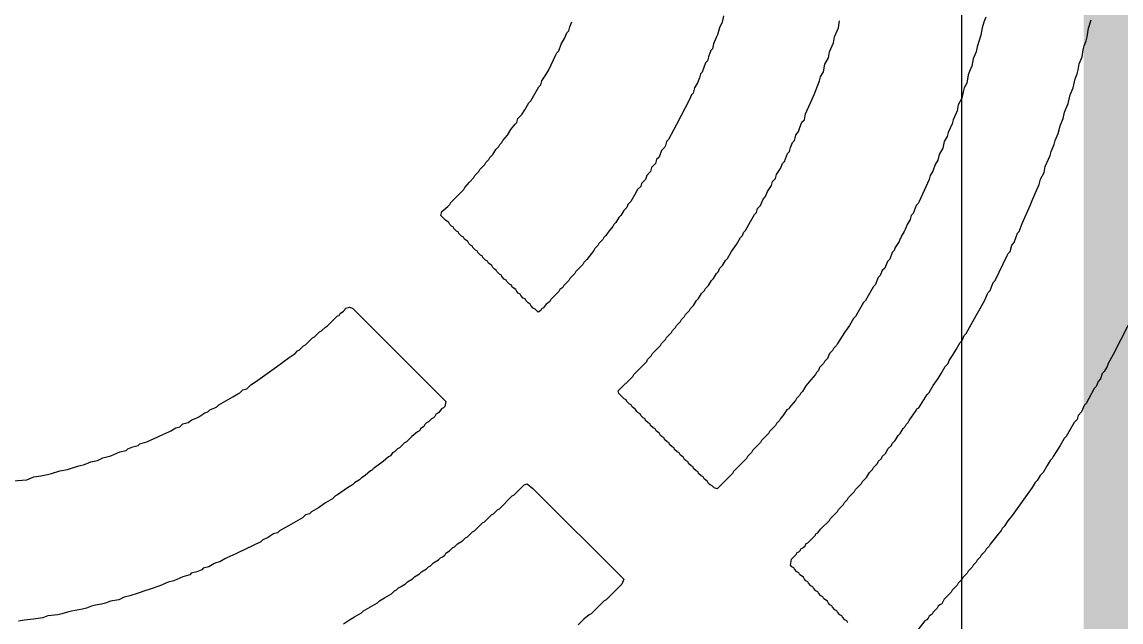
# Model space of a CAD drawing. Header units: inches. Extents: x -21 to 276, y -5 to 220.
# Drawn here: x 22.842 to 25.424, y 30.541 to 31.95 of the extents above; entities that cross this region are included whole.
import ezdxf

# ---------------------------------------------------------------- set-up
doc = ezdxf.new("R2010")
doc.units = ezdxf.units.IN
for name, color, linetype in [('Bottom Layer', 5, 'Continuous'), ('Bottom Solder', 6, 'Continuous'), ('Top Overlay', 2, 'Continuous')]:
    doc.layers.add(name, color=color, linetype=linetype)

# ---------------------------------------------------------------- blocks, each defined once
blk = doc.blocks.new('PSPMAA1040_100M_ANP_B_198')
at = {"layer": 'Bottom Solder'}
blk.add_hatch(color=6, dxfattribs=at).paths.add_polyline_path([(2.8984, 2.1016), (6.6016, 2.1016), (6.6016, -2.1016), (2.8984, -2.1016)])

msp = doc.modelspace()

# ---------------------------------------------------------------- linework, layer by layer
at = {"layer": 'Bottom Layer'}
msp.add_line((25.0499, 33.441), (25.0499, 27.163), dxfattribs=at)
at = {"layer": 'Top Overlay'}
for p, q in [((24.1289, 31.9389), (24.1336, 31.9506)), ((24.4869, 31.9494), (24.481, 31.9365)), ((24.4904, 31.9647), (24.4869, 31.9494)), ((24.7603, 31.9365), (24.7626, 31.953)), ((25.1017, 31.9494), (25.0982, 31.9365)), ((25.1064, 31.9612), (25.1017, 31.9494)), ((25.3482, 31.9354), (25.354, 31.9553)), ((24.1172, 31.9131), (24.1219, 31.9248)), ((24.1219, 31.9248), (24.1266, 31.9295)), ((24.1266, 31.9295), (24.1289, 31.9389)), ((24.481, 31.9365), (24.4763, 31.9201)), ((24.7509, 31.9154), (24.7603, 31.9365)), ((25.0982, 31.9365), (25.0947, 31.9189)), ((25.3446, 31.9154), (25.3482, 31.9354)), ((24.1031, 31.8826), (24.109, 31.8978)), ((24.109, 31.8978), (24.1172, 31.9131)), ((24.4669, 31.899), (24.4646, 31.8873)), ((24.4739, 31.9154), (24.4669, 31.899)), ((24.4763, 31.9201), (24.4739, 31.9154)), ((24.7391, 31.8802), (24.7485, 31.9013)), ((24.7485, 31.9013), (24.7509, 31.9154)), ((25.0947, 31.9189), (25.0865, 31.8919)), ((25.3376, 31.8943), (25.3423, 31.906)), ((25.3423, 31.906), (25.3446, 31.9154)), ((24.0797, 31.838), (24.0961, 31.8732)), ((24.0961, 31.8732), (24.0984, 31.8779)), ((24.0984, 31.8779), (24.1031, 31.8826)), ((24.4587, 31.879), (24.4552, 31.8685)), ((24.4599, 31.8802), (24.4587, 31.879)), ((24.4646, 31.8873), (24.4599, 31.8826)), ((24.4599, 31.8826), (24.4599, 31.8802)), ((24.7368, 31.8661), (24.7391, 31.8802)), ((25.0841, 31.8802), (25.0771, 31.8638)), ((25.0865, 31.8919), (25.0841, 31.8802)), ((25.3329, 31.8685), (25.3353, 31.8849)), ((25.3353, 31.8849), (25.3376, 31.8943)), ((24.4481, 31.8544), (24.4399, 31.8321)), ((24.4528, 31.8591), (24.4481, 31.8544)), ((24.4552, 31.8685), (24.4528, 31.8591)), ((24.7251, 31.8333), (24.7286, 31.8509)), ((24.7286, 31.8509), (24.7368, 31.8661)), ((25.0736, 31.8462), (25.0701, 31.838)), ((25.0771, 31.8638), (25.0736, 31.8462)), ((25.3235, 31.838), (25.3259, 31.852)), ((25.3259, 31.852), (25.3329, 31.8685)), ((24.0632, 31.8121), (24.0726, 31.8262)), ((24.0726, 31.8262), (24.0797, 31.838)), ((24.4364, 31.8286), (24.434, 31.8192)), ((24.4399, 31.8321), (24.4364, 31.8286)), ((24.7157, 31.8121), (24.718, 31.8215)), ((24.718, 31.8215), (24.7251, 31.8333)), ((25.0654, 31.8262), (25.0618, 31.8063)), ((25.0701, 31.838), (25.0654, 31.8262)), ((25.3165, 31.8168), (25.3212, 31.8286)), ((25.3212, 31.8286), (25.3235, 31.838)), ((24.0374, 31.7652), (24.0562, 31.7981)), ((24.0562, 31.7981), (24.0609, 31.8028)), ((24.0609, 31.8028), (24.0632, 31.8121)), ((24.4223, 31.7957), (24.4188, 31.7828)), ((24.4294, 31.8075), (24.4223, 31.7957)), ((24.434, 31.8192), (24.4294, 31.8075)), ((24.7039, 31.7816), (24.7157, 31.8121)), ((25.056, 31.7957), (25.0536, 31.7863)), ((25.0618, 31.8063), (25.056, 31.7957)), ((25.3047, 31.7793), (25.3118, 31.7957)), ((25.3118, 31.7957), (25.3165, 31.8168)), ((24.4153, 31.7793), (24.4106, 31.7676)), ((24.4188, 31.7828), (24.4153, 31.7793)), ((24.6946, 31.7605), (24.7039, 31.7816)), ((25.0501, 31.7711), (25.0419, 31.7558)), ((25.0536, 31.7863), (25.0501, 31.7711)), ((25.3001, 31.7582), (25.3047, 31.7793)), ((24.0163, 31.7324), (24.0233, 31.7441)), ((24.0233, 31.7441), (24.0327, 31.7605)), ((24.0327, 31.7605), (24.0374, 31.7652)), ((24.4106, 31.7676), (24.3801, 31.7089)), ((24.6828, 31.7347), (24.6946, 31.7605)), ((25.0419, 31.7558), (25.0395, 31.7417)), ((25.2918, 31.7382), (25.3001, 31.7582)), ((24.0046, 31.7136), (24.0069, 31.723)), ((24.0069, 31.723), (24.0163, 31.7324)), ((24.6746, 31.7148), (24.6805, 31.7206)), ((24.6805, 31.7206), (24.6828, 31.7347)), ((25.0302, 31.7206), (25.0278, 31.7112)), ((25.0395, 31.7417), (25.0302, 31.7206)), ((25.2813, 31.7065), (25.2883, 31.723)), ((25.2883, 31.723), (25.2918, 31.7382)), ((23.9823, 31.6842), (23.9905, 31.6972)), ((23.9905, 31.6972), (24.001, 31.7101)), ((24.001, 31.7101), (24.0046, 31.7136)), ((24.3801, 31.7089), (24.3613, 31.6737)), ((24.6605, 31.6842), (24.6664, 31.6925)), ((24.6664, 31.6925), (24.6687, 31.6995)), ((24.6687, 31.6995), (24.6746, 31.7148)), ((25.0278, 31.7112), (25.0184, 31.6901)), ((25.2766, 31.6878), (25.2813, 31.7065)), ((23.9647, 31.6619), (23.9694, 31.6666)), ((23.9694, 31.6666), (23.9717, 31.6713)), ((23.9717, 31.6713), (23.9823, 31.6842)), ((24.3566, 31.669), (24.3543, 31.6596)), ((24.3613, 31.6737), (24.3566, 31.669)), ((24.6476, 31.6549), (24.6523, 31.6666)), ((24.6523, 31.6666), (24.657, 31.6713)), ((24.657, 31.6713), (24.6605, 31.6842)), ((25.009, 31.669), (25.0055, 31.6537)), ((25.0161, 31.6807), (25.009, 31.669)), ((25.0184, 31.6901), (25.0161, 31.6807)), ((25.2672, 31.6619), (25.2695, 31.6713)), ((25.2695, 31.6713), (25.2766, 31.6878)), ((23.9482, 31.6385), (23.9553, 31.6502)), ((23.9553, 31.6502), (23.9623, 31.6573)), ((23.9623, 31.6573), (23.9647, 31.6619)), ((24.3449, 31.6479), (24.339, 31.6326)), ((24.3519, 31.6549), (24.3449, 31.6479)), ((24.3543, 31.6596), (24.3519, 31.6549)), ((24.6335, 31.6221), (24.6406, 31.6408)), ((24.6406, 31.6408), (24.6453, 31.6455)), ((24.6453, 31.6455), (24.6476, 31.6549)), ((25.0055, 31.6537), (24.9973, 31.6385)), ((25.2578, 31.6361), (25.2602, 31.6455)), ((25.2602, 31.6455), (25.2672, 31.6619)), ((23.9177, 31.6033), (23.9295, 31.615)), ((23.9295, 31.615), (23.9318, 31.6197)), ((23.9318, 31.6197), (23.9388, 31.6267)), ((23.9388, 31.6267), (23.9412, 31.6314)), ((23.9412, 31.6314), (23.9482, 31.6385)), ((24.3308, 31.6174), (24.3214, 31.608)), ((24.3331, 31.6267), (24.3308, 31.6174)), ((24.339, 31.6326), (24.3331, 31.6267)), ((24.6241, 31.6056), (24.6288, 31.6174)), ((24.6288, 31.6174), (24.6335, 31.6221)), ((24.9879, 31.615), (24.982, 31.5998)), ((24.9938, 31.6256), (24.9879, 31.615)), ((24.9973, 31.6385), (24.9938, 31.6256)), ((25.2461, 31.6103), (25.2578, 31.6361)), ((23.9036, 31.5845), (23.906, 31.5892)), ((23.906, 31.5892), (23.9154, 31.5986)), ((23.9154, 31.5986), (23.9177, 31.6033)), ((24.3097, 31.5892), (24.3073, 31.5798)), ((24.319, 31.5986), (24.3097, 31.5892)), ((24.3214, 31.608), (24.319, 31.5986)), ((24.6124, 31.5822), (24.6148, 31.5915)), ((24.6148, 31.5915), (24.6241, 31.6056)), ((24.9762, 31.5892), (24.9738, 31.5798)), ((24.982, 31.5998), (24.9762, 31.5892)), ((25.2355, 31.581), (25.2437, 31.5962)), ((25.2437, 31.5962), (25.2461, 31.6103)), ((23.8825, 31.561), (23.8931, 31.5739)), ((23.8931, 31.5739), (23.9036, 31.5845)), ((24.2956, 31.5634), (24.2885, 31.5563)), ((24.2979, 31.5704), (24.2956, 31.5634)), ((24.3073, 31.5798), (24.2979, 31.5704)), ((24.5936, 31.5516), (24.603, 31.5657)), ((24.603, 31.5657), (24.6054, 31.5751)), ((24.6054, 31.5751), (24.6124, 31.5822)), ((24.9738, 31.5798), (24.9504, 31.5282)), ((25.2226, 31.5469), (25.232, 31.5681)), ((25.232, 31.5681), (25.2355, 31.581)), ((23.8497, 31.5258), (23.8802, 31.5563)), ((23.8802, 31.5563), (23.8825, 31.561)), ((24.2815, 31.5446), (24.2721, 31.5282)), ((24.2885, 31.5563), (24.2815, 31.5446)), ((24.5831, 31.534), (24.5889, 31.5399)), ((24.5889, 31.5399), (24.5936, 31.5516)), ((25.2156, 31.5305), (25.2226, 31.5469)), ((23.8285, 31.5047), (23.8426, 31.5164)), ((23.8426, 31.5164), (23.8473, 31.5211)), ((23.8473, 31.5211), (23.8497, 31.5258)), ((24.2627, 31.5141), (24.2557, 31.5071)), ((24.2651, 31.5211), (24.2627, 31.5141)), ((24.2721, 31.5282), (24.2651, 31.5211)), ((24.5678, 31.5024), (24.5702, 31.5117)), ((24.5702, 31.5117), (24.5772, 31.5188)), ((24.5772, 31.5188), (24.5831, 31.534)), ((24.9433, 31.5188), (24.9363, 31.5)), ((24.948, 31.5235), (24.9433, 31.5188)), ((24.9504, 31.5282), (24.948, 31.5235)), ((25.1921, 31.4765), (25.2109, 31.5188)), ((25.2109, 31.5188), (25.2156, 31.5305)), ((23.8262, 31.4953), (23.8285, 31.5047)), ((23.8368, 31.4848), (23.8262, 31.4953)), ((23.845, 31.4789), (23.8368, 31.4848)), ((24.2439, 31.4906), (24.2369, 31.4789)), ((24.2486, 31.4953), (24.2439, 31.4906)), ((24.2557, 31.5071), (24.2486, 31.4953)), ((24.5537, 31.4812), (24.5631, 31.4977)), ((24.5631, 31.4977), (24.5678, 31.5024)), ((24.9292, 31.4859), (24.9222, 31.4742)), ((24.9316, 31.4953), (24.9292, 31.4859)), ((24.9363, 31.5), (24.9316, 31.4953)), ((23.8473, 31.4742), (23.845, 31.4789)), ((23.8508, 31.4707), (23.8473, 31.4742)), ((23.8555, 31.4683), (23.8508, 31.4707)), ((23.8567, 31.4648), (23.8555, 31.4683)), ((23.8626, 31.4589), (23.8567, 31.4648)), ((23.8673, 31.4566), (23.8626, 31.4589)), ((24.2299, 31.4695), (24.2193, 31.4566)), ((24.2322, 31.4742), (24.2299, 31.4695)), ((24.2369, 31.4789), (24.2322, 31.4742)), ((24.5373, 31.4554), (24.542, 31.4601)), ((24.542, 31.4601), (24.5537, 31.4812)), ((24.9175, 31.4625), (24.9152, 31.4578)), ((24.9222, 31.4742), (24.9175, 31.4625)), ((25.1851, 31.4578), (25.1921, 31.4765)), ((23.8684, 31.4531), (23.8673, 31.4566)), ((23.8743, 31.4472), (23.8684, 31.4531)), ((23.879, 31.4449), (23.8743, 31.4472)), ((23.8814, 31.4402), (23.879, 31.4449)), ((23.8896, 31.4343), (23.8814, 31.4402)), ((23.8919, 31.4296), (23.8896, 31.4343)), ((24.2064, 31.439), (24.197, 31.4296)), ((24.2087, 31.4437), (24.2064, 31.439)), ((24.2134, 31.4484), (24.2087, 31.4437)), ((24.2193, 31.4566), (24.2134, 31.4484)), ((24.5209, 31.4273), (24.5303, 31.4437)), ((24.5303, 31.4437), (24.535, 31.4484)), ((24.535, 31.4484), (24.5373, 31.4554)), ((24.9034, 31.4343), (24.894, 31.4202)), ((24.9058, 31.4413), (24.9034, 31.4343)), ((24.9069, 31.4425), (24.9058, 31.4413)), ((24.9081, 31.446), (24.9069, 31.4425)), ((24.9152, 31.4578), (24.9081, 31.446)), ((25.1733, 31.432), (25.1815, 31.4542)), ((25.1815, 31.4542), (25.1851, 31.4578)), ((23.8954, 31.4261), (23.8919, 31.4296)), ((23.9001, 31.4237), (23.8954, 31.4261)), ((23.9013, 31.4202), (23.9001, 31.4237)), ((23.9072, 31.4143), (23.9013, 31.4202)), ((23.9119, 31.412), (23.9072, 31.4143)), ((23.913, 31.4085), (23.9119, 31.412)), ((23.9189, 31.4026), (23.913, 31.4085)), ((24.1853, 31.4132), (24.1688, 31.3921)), ((24.1876, 31.4179), (24.1853, 31.4132)), ((24.1947, 31.4249), (24.1876, 31.4179)), ((24.197, 31.4296), (24.1947, 31.4249)), ((24.4998, 31.3944), (24.5091, 31.4108)), ((24.5091, 31.4108), (24.5209, 31.4273)), ((24.887, 31.4085), (24.8811, 31.3932)), ((24.8917, 31.4132), (24.887, 31.4085)), ((24.894, 31.4202), (24.8917, 31.4132)), ((25.1592, 31.4061), (25.1639, 31.4108)), ((25.1639, 31.4108), (25.1675, 31.4261)), ((25.1675, 31.4261), (25.1733, 31.432)), ((23.9236, 31.4003), (23.9189, 31.4026)), ((23.9248, 31.3967), (23.9236, 31.4003)), ((23.9306, 31.3909), (23.9248, 31.3967)), ((23.9353, 31.3885), (23.9306, 31.3909)), ((23.9377, 31.3838), (23.9353, 31.3885)), ((23.9459, 31.378), (23.9377, 31.3838)), ((24.1618, 31.385), (24.1595, 31.3803)), ((24.1688, 31.3921), (24.1618, 31.385)), ((24.488, 31.378), (24.4951, 31.3897)), ((24.4951, 31.3897), (24.4998, 31.3944)), ((24.8753, 31.3874), (24.8694, 31.3721)), ((24.8811, 31.3932), (24.8753, 31.3874)), ((25.1287, 31.3428), (25.1569, 31.4014)), ((25.1569, 31.4014), (25.1592, 31.4061)), ((23.9482, 31.3733), (23.9459, 31.378)), ((23.9518, 31.3698), (23.9482, 31.3733)), ((23.9564, 31.3674), (23.9518, 31.3698)), ((23.9576, 31.3639), (23.9564, 31.3674)), ((23.9635, 31.358), (23.9576, 31.3639)), ((23.9682, 31.3557), (23.9635, 31.358)), ((23.9694, 31.3522), (23.9682, 31.3557)), ((24.1407, 31.3592), (24.1289, 31.3475)), ((24.143, 31.3639), (24.1407, 31.3592)), ((24.1595, 31.3803), (24.143, 31.3639)), ((24.4669, 31.3475), (24.4739, 31.3592)), ((24.4739, 31.3592), (24.4786, 31.3639)), ((24.4786, 31.3639), (24.481, 31.3709)), ((24.481, 31.3709), (24.488, 31.378)), ((24.8635, 31.3662), (24.8588, 31.3545)), ((24.8694, 31.3721), (24.8635, 31.3662)), ((23.9752, 31.3463), (23.9694, 31.3522)), ((23.9799, 31.3439), (23.9752, 31.3463)), ((23.9811, 31.3404), (23.9799, 31.3439)), ((23.987, 31.3346), (23.9811, 31.3404)), ((23.9917, 31.3322), (23.987, 31.3346)), ((23.994, 31.3275), (23.9917, 31.3322)), ((24.1149, 31.331), (24.1125, 31.3263)), ((24.1266, 31.3428), (24.1149, 31.331)), ((24.1289, 31.3475), (24.1266, 31.3428)), ((24.4481, 31.324), (24.4552, 31.331)), ((24.4552, 31.331), (24.4622, 31.3428)), ((24.4622, 31.3428), (24.4669, 31.3475)), ((24.8471, 31.3334), (24.8424, 31.3287)), ((24.8494, 31.3381), (24.8471, 31.3334)), ((24.8541, 31.3498), (24.8494, 31.3381)), ((24.8588, 31.3545), (24.8541, 31.3498)), ((25.117, 31.3193), (25.124, 31.3381)), ((25.124, 31.3381), (25.1287, 31.3428)), ((24.0022, 31.3216), (23.994, 31.3275)), ((24.0046, 31.317), (24.0022, 31.3216)), ((24.0081, 31.3134), (24.0046, 31.317)), ((24.0128, 31.3111), (24.0081, 31.3134)), ((24.0139, 31.3076), (24.0128, 31.3111)), ((24.0198, 31.3017), (24.0139, 31.3076)), ((24.1031, 31.317), (24.0844, 31.2982)), ((24.1055, 31.3216), (24.1031, 31.317)), ((24.1125, 31.3263), (24.1055, 31.3216)), ((24.4317, 31.3005), (24.4387, 31.3123)), ((24.4387, 31.3123), (24.4458, 31.3193)), ((24.4458, 31.3193), (24.4481, 31.324)), ((24.8424, 31.3287), (24.8236, 31.2958)), ((25.1053, 31.2982), (25.11, 31.3099)), ((25.11, 31.3099), (25.1123, 31.3146)), ((25.1123, 31.3146), (25.117, 31.3193)), ((23.6009, 31.2747), (23.6021, 31.2782)), ((23.6021, 31.2782), (23.6115, 31.2806)), ((23.6115, 31.2806), (23.6185, 31.2782)), ((23.6185, 31.2782), (23.8379, 31.0588)), ((24.0245, 31.2994), (24.0198, 31.3017)), ((24.0257, 31.2958), (24.0245, 31.2994)), ((24.0316, 31.29), (24.0257, 31.2958)), ((24.0362, 31.2876), (24.0316, 31.29)), ((24.0374, 31.2841), (24.0362, 31.2876)), ((24.0433, 31.2782), (24.0374, 31.2841)), ((24.048, 31.2759), (24.0433, 31.2782)), ((24.0668, 31.2782), (24.0632, 31.2771)), ((24.0738, 31.2876), (24.0668, 31.2782)), ((24.0785, 31.29), (24.0738, 31.2876)), ((24.082, 31.2935), (24.0785, 31.29)), ((24.0844, 31.2982), (24.082, 31.2935)), ((24.4129, 31.2771), (24.42, 31.2841)), ((24.42, 31.2841), (24.427, 31.2958)), ((24.427, 31.2958), (24.4317, 31.3005)), ((24.8189, 31.2911), (24.8002, 31.2583)), ((24.8236, 31.2958), (24.8189, 31.2911)), ((25.0935, 31.2771), (25.1053, 31.2982)), ((23.5598, 31.236), (23.5833, 31.2595)), ((23.5833, 31.2595), (23.5868, 31.2606)), ((23.5868, 31.2606), (23.5892, 31.2653)), ((23.5892, 31.2653), (23.5974, 31.2712)), ((23.5974, 31.2712), (23.6009, 31.2747)), ((24.055, 31.2688), (24.048, 31.2759)), ((24.0609, 31.2724), (24.055, 31.2688)), ((24.0632, 31.2771), (24.0609, 31.2724)), ((24.3918, 31.2512), (24.3988, 31.2583)), ((24.3988, 31.2583), (24.4012, 31.263)), ((24.4012, 31.263), (24.4106, 31.2724)), ((24.4106, 31.2724), (24.4129, 31.2771)), ((24.7955, 31.2536), (24.7861, 31.2372)), ((24.8002, 31.2583), (24.7955, 31.2536)), ((25.0607, 31.2184), (25.0841, 31.2606)), ((25.0841, 31.2606), (25.0935, 31.2771)), ((25.4573, 31.27), (25.4057, 31.1691)), ((23.5457, 31.2243), (23.5551, 31.2336)), ((23.5551, 31.2336), (23.5598, 31.236)), ((24.3707, 31.2254), (24.3777, 31.2325)), ((24.3777, 31.2325), (24.3801, 31.2372)), ((24.3801, 31.2372), (24.3895, 31.2465)), ((24.3895, 31.2465), (24.3918, 31.2512)), ((24.7861, 31.2372), (24.7743, 31.2207)), ((23.5082, 31.1914), (23.5246, 31.2078)), ((23.5246, 31.2078), (23.5293, 31.2102)), ((23.5293, 31.2102), (23.541, 31.2219)), ((23.541, 31.2219), (23.5457, 31.2243)), ((24.3449, 31.1949), (24.3543, 31.2043)), ((24.3543, 31.2043), (24.3566, 31.209)), ((24.3566, 31.209), (24.3683, 31.2207)), ((24.3683, 31.2207), (24.3707, 31.2254)), ((24.7743, 31.2207), (24.7579, 31.1949)), ((25.0466, 31.1973), (25.0513, 31.202)), ((25.0513, 31.202), (25.056, 31.2137)), ((25.056, 31.2137), (25.0607, 31.2184)), ((23.4835, 31.1714), (23.4894, 31.1773)), ((23.4894, 31.1773), (23.4941, 31.1797)), ((23.4941, 31.1797), (23.5035, 31.189)), ((23.5035, 31.189), (23.5082, 31.1914)), ((24.3237, 31.1714), (24.3425, 31.1902)), ((24.3425, 31.1902), (24.3449, 31.1949)), ((24.7462, 31.1785), (24.7391, 31.1714)), ((24.7485, 31.1832), (24.7462, 31.1785)), ((24.7556, 31.1902), (24.7485, 31.1832)), ((24.7579, 31.1949), (24.7556, 31.1902)), ((25.0302, 31.1691), (25.0372, 31.1808)), ((25.0372, 31.1808), (25.0466, 31.1973)), ((23.4401, 31.1398), (23.4695, 31.1621)), ((23.4695, 31.1621), (23.4835, 31.1714)), ((24.2792, 31.1222), (24.3097, 31.1527)), ((24.3097, 31.1527), (24.312, 31.1574)), ((24.312, 31.1574), (24.3214, 31.1668)), ((24.3214, 31.1668), (24.3237, 31.1714)), ((24.7274, 31.1527), (24.7251, 31.148)), ((24.7345, 31.1597), (24.7274, 31.1527)), ((24.7391, 31.1714), (24.7345, 31.1597)), ((25.0184, 31.148), (25.0208, 31.155)), ((25.0208, 31.155), (25.0302, 31.1691)), ((25.4057, 31.1691), (25.3939, 31.148)), ((23.3908, 31.1046), (23.4401, 31.1398)), ((24.7086, 31.1269), (24.7063, 31.1222)), ((24.7133, 31.1315), (24.7086, 31.1269)), ((24.7157, 31.1386), (24.7133, 31.1315)), ((24.7251, 31.148), (24.7157, 31.1386)), ((24.995, 31.1128), (25.002, 31.1245)), ((25.002, 31.1245), (25.0114, 31.1409)), ((25.0114, 31.1409), (25.0184, 31.148)), ((25.3799, 31.1245), (25.3763, 31.1116)), ((25.3845, 31.1292), (25.3799, 31.1245)), ((25.3916, 31.1409), (25.3845, 31.1292)), ((25.3939, 31.148), (25.3916, 31.1409)), ((23.3697, 31.0881), (23.3791, 31.0975)), ((23.3791, 31.0975), (23.3908, 31.1046)), ((24.2428, 31.0834), (24.2768, 31.1175)), ((24.2768, 31.1175), (24.2792, 31.1222)), ((24.6957, 31.1093), (24.684, 31.0952)), ((24.7063, 31.1222), (24.6957, 31.1093)), ((24.9832, 31.0963), (24.995, 31.1128)), ((25.3705, 31.1057), (25.3658, 31.094)), ((25.3763, 31.1116), (25.3705, 31.1057)), ((23.3369, 31.0694), (23.3486, 31.0764)), ((23.3486, 31.0764), (23.3533, 31.0787)), ((23.3533, 31.0787), (23.3603, 31.0858)), ((23.3603, 31.0858), (23.3697, 31.0881)), ((24.2439, 31.0776), (24.2428, 31.0834)), ((24.2569, 31.0647), (24.2439, 31.0776)), ((24.6687, 31.0729), (24.6617, 31.0658)), ((24.6711, 31.0776), (24.6687, 31.0729)), ((24.6758, 31.0823), (24.6711, 31.0776)), ((24.684, 31.0952), (24.6758, 31.0823)), ((24.9609, 31.0623), (24.9691, 31.0752)), ((24.9691, 31.0752), (24.9738, 31.0799)), ((24.9738, 31.0799), (24.9832, 31.0963)), ((25.3611, 31.0893), (25.3423, 31.0541)), ((25.3658, 31.094), (25.3611, 31.0893)), ((23.2946, 31.0435), (23.2993, 31.0459)), ((23.2993, 31.0459), (23.304, 31.0506)), ((23.304, 31.0506), (23.3369, 31.0694)), ((23.8356, 31.0471), (23.8321, 31.0435)), ((23.8379, 31.0588), (23.8356, 31.0471)), ((24.2615, 31.0623), (24.2569, 31.0647)), ((24.2627, 31.0588), (24.2615, 31.0623)), ((24.2686, 31.0529), (24.2627, 31.0588)), ((24.2733, 31.0506), (24.2686, 31.0529)), ((24.2756, 31.0459), (24.2733, 31.0506)), ((24.2838, 31.04), (24.2756, 31.0459)), ((24.6488, 31.0482), (24.6453, 31.0447)), ((24.6594, 31.0611), (24.6488, 31.0482)), ((24.6617, 31.0658), (24.6594, 31.0611)), ((24.9492, 31.0435), (24.9609, 31.0623)), ((25.3376, 31.0494), (25.3317, 31.0342)), ((25.3423, 31.0541), (25.3376, 31.0494)), ((23.2406, 31.0154), (23.2524, 31.0201)), ((23.2524, 31.0201), (23.2571, 31.0224)), ((23.2571, 31.0224), (23.2712, 31.0318)), ((23.2712, 31.0318), (23.2782, 31.0342)), ((23.2782, 31.0342), (23.2829, 31.0388)), ((23.2829, 31.0388), (23.2946, 31.0435)), ((23.8086, 31.0201), (23.8039, 31.0177)), ((23.8121, 31.0236), (23.8086, 31.0201)), ((23.8145, 31.0283), (23.8121, 31.0236)), ((23.8215, 31.033), (23.8145, 31.0283)), ((23.8274, 31.0412), (23.8215, 31.033)), ((23.8321, 31.0435), (23.8274, 31.0412)), ((24.2862, 31.0353), (24.2838, 31.04)), ((24.2897, 31.0318), (24.2862, 31.0353)), ((24.2944, 31.0295), (24.2897, 31.0318)), ((24.2956, 31.0259), (24.2944, 31.0295)), ((24.3014, 31.0201), (24.2956, 31.0259)), ((24.3061, 31.0177), (24.3014, 31.0201)), ((24.63, 31.0248), (24.6241, 31.0189)), ((24.6394, 31.0388), (24.63, 31.0248)), ((24.6441, 31.0412), (24.6394, 31.0388)), ((24.6453, 31.0447), (24.6441, 31.0412)), ((24.9269, 31.0142), (24.9433, 31.0377)), ((24.9433, 31.0377), (24.9445, 31.0412)), ((24.9445, 31.0412), (24.9492, 31.0435)), ((25.3235, 31.0259), (25.3212, 31.0165)), ((25.3317, 31.0342), (25.3235, 31.0259)), ((23.1914, 30.9896), (23.2031, 30.9966)), ((23.2031, 30.9966), (23.2125, 30.9989)), ((23.2125, 30.9989), (23.2195, 31.006)), ((23.2195, 31.006), (23.2324, 31.0095)), ((23.2324, 31.0095), (23.2406, 31.0154)), ((23.7781, 30.9943), (23.7757, 30.9896)), ((23.7863, 31.0001), (23.7781, 30.9943)), ((23.7886, 31.0048), (23.7863, 31.0001)), ((23.7922, 31.0083), (23.7886, 31.0048)), ((23.7969, 31.0107), (23.7922, 31.0083)), ((23.8039, 31.0177), (23.7969, 31.0107)), ((24.3073, 31.0142), (24.3061, 31.0177)), ((24.3132, 31.0083), (24.3073, 31.0142)), ((24.3179, 31.006), (24.3132, 31.0083)), ((24.319, 31.0025), (24.3179, 31.006)), ((24.3249, 30.9966), (24.319, 31.0025)), ((24.3296, 30.9943), (24.3249, 30.9966)), ((24.332, 30.9896), (24.3296, 30.9943)), ((24.6124, 31.0025), (24.5983, 30.9884)), ((24.6148, 31.0072), (24.6124, 31.0025)), ((24.6218, 31.0142), (24.6148, 31.0072)), ((24.6241, 31.0189), (24.6218, 31.0142)), ((24.9058, 30.9837), (24.9128, 30.9954)), ((24.9128, 30.9954), (24.9175, 31.0001)), ((24.9175, 31.0001), (24.9199, 31.0048)), ((24.9199, 31.0048), (24.9246, 31.0095)), ((24.9246, 31.0095), (24.9269, 31.0142)), ((25.3141, 31.0095), (25.2954, 30.9767)), ((25.3212, 31.0165), (25.3141, 31.0095)), ((23.135, 30.9637), (23.1609, 30.9755)), ((23.1609, 30.9755), (23.1655, 30.9778)), ((23.1655, 30.9778), (23.1867, 30.9872)), ((23.1867, 30.9872), (23.1914, 30.9896)), ((23.7581, 30.9767), (23.7452, 30.9637)), ((23.771, 30.9872), (23.7581, 30.9767)), ((23.7757, 30.9896), (23.771, 30.9872)), ((24.3402, 30.9837), (24.332, 30.9896)), ((24.3425, 30.979), (24.3402, 30.9837)), ((24.346, 30.9755), (24.3425, 30.979)), ((24.3507, 30.9731), (24.346, 30.9755)), ((24.3519, 30.9696), (24.3507, 30.9731)), ((24.3578, 30.9637), (24.3519, 30.9696)), ((24.596, 30.9837), (24.5796, 30.9673)), ((24.5983, 30.9884), (24.596, 30.9837)), ((24.894, 30.9673), (24.9011, 30.979)), ((24.9011, 30.979), (24.9058, 30.9837)), ((25.2907, 30.972), (25.2813, 30.9555)), ((25.2954, 30.9767), (25.2907, 30.972)), ((23.0717, 30.9403), (23.0869, 30.9438)), ((23.0869, 30.9438), (23.0904, 30.9473)), ((23.0904, 30.9473), (23.1022, 30.952)), ((23.1022, 30.952), (23.1151, 30.9555)), ((23.1151, 30.9555), (23.1186, 30.959)), ((23.1186, 30.959), (23.135, 30.9637)), ((23.7241, 30.9473), (23.7171, 30.9403)), ((23.7288, 30.9497), (23.7241, 30.9473)), ((23.7405, 30.9614), (23.7288, 30.9497)), ((23.7452, 30.9637), (23.7405, 30.9614)), ((24.3625, 30.9614), (24.3578, 30.9637)), ((24.3636, 30.9579), (24.3625, 30.9614)), ((24.3695, 30.952), (24.3636, 30.9579)), ((24.3742, 30.9497), (24.3695, 30.952)), ((24.3754, 30.9461), (24.3742, 30.9497)), ((24.3812, 30.9403), (24.3754, 30.9461)), ((24.5584, 30.9438), (24.5561, 30.9391)), ((24.5772, 30.9626), (24.5584, 30.9438)), ((24.5796, 30.9673), (24.5772, 30.9626)), ((24.8706, 30.9368), (24.8776, 30.9485)), ((24.8776, 30.9485), (24.8847, 30.9555)), ((24.8847, 30.9555), (24.887, 30.9602)), ((24.887, 30.9602), (24.894, 30.9673)), ((25.2813, 30.9555), (25.2649, 30.9297)), ((22.9884, 30.9109), (23.0036, 30.9168)), ((23.0036, 30.9168), (23.0189, 30.9203)), ((23.0189, 30.9203), (23.0318, 30.9262)), ((23.0318, 30.9262), (23.0505, 30.9309)), ((23.0505, 30.9309), (23.0717, 30.9403)), ((23.6901, 30.918), (23.6701, 30.9027)), ((23.703, 30.9285), (23.6901, 30.918)), ((23.7077, 30.9309), (23.703, 30.9285)), ((23.7124, 30.9379), (23.7077, 30.9309)), ((23.7171, 30.9403), (23.7124, 30.9379)), ((24.3859, 30.9379), (24.3812, 30.9403)), ((24.3883, 30.9332), (24.3859, 30.9379)), ((24.3965, 30.9274), (24.3883, 30.9332)), ((24.3988, 30.9227), (24.3965, 30.9274)), ((24.4024, 30.9192), (24.3988, 30.9227)), ((24.4071, 30.9168), (24.4024, 30.9192)), ((24.4082, 30.9133), (24.4071, 30.9168)), ((24.5444, 30.925), (24.5138, 30.8945)), ((24.5467, 30.9297), (24.5444, 30.925)), ((24.5561, 30.9391), (24.5467, 30.9297)), ((24.8518, 30.9133), (24.8541, 30.918)), ((24.8541, 30.918), (24.8612, 30.925)), ((24.8612, 30.925), (24.8635, 30.9297)), ((24.8635, 30.9297), (24.8706, 30.9368)), ((25.2578, 30.9203), (25.2508, 30.9086)), ((25.2625, 30.925), (25.2578, 30.9203)), ((25.2649, 30.9297), (25.2625, 30.925)), ((22.9109, 30.8898), (22.9309, 30.8957)), ((22.9309, 30.8957), (22.9485, 30.8992)), ((22.9485, 30.8992), (22.9754, 30.9074)), ((22.9754, 30.9074), (22.9884, 30.9109)), ((23.6607, 30.8957), (23.6478, 30.8851)), ((23.6654, 30.898), (23.6607, 30.8957)), ((23.6666, 30.9016), (23.6654, 30.898)), ((23.6701, 30.9027), (23.6666, 30.9016)), ((24.4141, 30.9074), (24.4082, 30.9133)), ((24.4188, 30.9051), (24.4141, 30.9074)), ((24.42, 30.9016), (24.4188, 30.9051)), ((24.4258, 30.8957), (24.42, 30.9016)), ((24.4305, 30.8933), (24.4258, 30.8957)), ((24.4317, 30.8898), (24.4305, 30.8933)), ((24.5138, 30.8945), (24.5115, 30.8898)), ((24.826, 30.8804), (24.833, 30.8922)), ((24.833, 30.8922), (24.8401, 30.8992)), ((24.8401, 30.8992), (24.8424, 30.9039)), ((24.8424, 30.9039), (24.8518, 30.9133)), ((25.2414, 30.8922), (25.2343, 30.8851)), ((25.2508, 30.9086), (25.2414, 30.8922)), ((22.8205, 30.8722), (22.8534, 30.8746)), ((22.8534, 30.8746), (22.8698, 30.8816)), ((22.8698, 30.8816), (22.8863, 30.8839)), ((22.8863, 30.8839), (22.9015, 30.8875)), ((22.9015, 30.8875), (22.9109, 30.8898)), ((23.6232, 30.8675), (23.6185, 30.8628)), ((23.6349, 30.8746), (23.6232, 30.8675)), ((23.6396, 30.8793), (23.6349, 30.8746)), ((23.6478, 30.8851), (23.6396, 30.8793)), ((24.0222, 30.8628), (24.0292, 30.8652)), ((24.0292, 30.8652), (24.0421, 30.8546)), ((24.4376, 30.8839), (24.4317, 30.8898)), ((24.4423, 30.8816), (24.4376, 30.8839)), ((24.4446, 30.8769), (24.4423, 30.8816)), ((24.4528, 30.871), (24.4446, 30.8769)), ((24.4552, 30.8663), (24.4528, 30.871)), ((24.4587, 30.8628), (24.4552, 30.8663)), ((24.5115, 30.8898), (24.4751, 30.8534)), ((24.8002, 30.8523), (24.8142, 30.8663)), ((24.8142, 30.8663), (24.8166, 30.871)), ((24.8166, 30.871), (24.826, 30.8804)), ((25.2226, 30.8687), (25.2156, 30.857)), ((25.2273, 30.8734), (25.2226, 30.8687)), ((25.2343, 30.8851), (25.2273, 30.8734)), ((23.5833, 30.8394), (23.5786, 30.837)), ((23.6068, 30.8558), (23.5833, 30.8394)), ((23.6185, 30.8628), (23.6068, 30.8558)), ((23.994, 30.837), (23.9987, 30.8394)), ((23.9987, 30.8394), (24.0222, 30.8628)), ((24.0421, 30.8546), (24.2557, 30.641)), ((24.4634, 30.8605), (24.4587, 30.8628)), ((24.4681, 30.8558), (24.4634, 30.8605)), ((24.4751, 30.8534), (24.4681, 30.8558)), ((24.7837, 30.8335), (24.7978, 30.8476)), ((24.7978, 30.8476), (24.8002, 30.8523)), ((25.2156, 30.857), (25.1686, 30.7912)), ((23.5551, 30.8206), (23.5387, 30.8088)), ((23.5716, 30.83), (23.5551, 30.8206)), ((23.5786, 30.837), (23.5716, 30.83)), ((23.9635, 30.8065), (23.994, 30.837)), ((24.7603, 30.8053), (24.772, 30.8171)), ((24.772, 30.8171), (24.7743, 30.8218)), ((24.7743, 30.8218), (24.7814, 30.8288)), ((24.7814, 30.8288), (24.7837, 30.8335)), ((23.5082, 30.7924), (23.5011, 30.7854)), ((23.5176, 30.7948), (23.5082, 30.7924)), ((23.5223, 30.7995), (23.5176, 30.7948)), ((23.5387, 30.8088), (23.5223, 30.7995)), ((23.9283, 30.776), (23.9447, 30.7924)), ((23.9447, 30.7924), (23.9494, 30.7948)), ((23.9494, 30.7948), (23.9588, 30.8042)), ((23.9588, 30.8042), (23.9635, 30.8065)), ((24.7415, 30.7842), (24.7579, 30.8006)), ((24.7579, 30.8006), (24.7603, 30.8053)), ((25.1686, 30.7912), (25.1581, 30.7783)), ((23.4683, 30.7666), (23.4472, 30.7549)), ((23.5011, 30.7854), (23.4683, 30.7666)), ((23.9048, 30.7549), (23.9236, 30.7736)), ((23.9236, 30.7736), (23.9283, 30.776)), ((24.718, 30.7584), (24.7391, 30.7795)), ((24.7391, 30.7795), (24.7415, 30.7842)), ((25.1499, 30.7654), (25.1452, 30.7607)), ((25.1581, 30.7783), (25.1499, 30.7654)), ((23.419, 30.7384), (23.4073, 30.7337)), ((23.4331, 30.7478), (23.419, 30.7384)), ((23.4425, 30.7502), (23.4331, 30.7478)), ((23.4472, 30.7549), (23.4425, 30.7502)), ((23.8767, 30.7314), (23.8837, 30.7384)), ((23.8837, 30.7384), (23.8884, 30.7408)), ((23.8884, 30.7408), (23.9001, 30.7525)), ((23.9001, 30.7525), (23.9048, 30.7549)), ((24.6887, 30.7267), (24.7063, 30.7443)), ((24.7063, 30.7443), (24.7075, 30.7478)), ((24.7075, 30.7478), (24.7122, 30.7502)), ((24.7122, 30.7502), (24.718, 30.7584)), ((25.1323, 30.7431), (25.117, 30.7232)), ((25.1428, 30.756), (25.1323, 30.7431)), ((25.1452, 30.7607), (25.1428, 30.756)), ((23.4026, 30.7291), (23.3486, 30.7032)), ((23.4073, 30.7337), (23.4026, 30.7291)), ((23.8461, 30.7079), (23.8532, 30.715)), ((23.8532, 30.715), (23.8579, 30.7173)), ((23.8579, 30.7173), (23.8649, 30.7244)), ((23.8649, 30.7244), (23.8767, 30.7314)), ((24.6711, 30.7091), (24.6723, 30.7126)), ((24.6723, 30.7126), (24.677, 30.715)), ((24.677, 30.715), (24.6828, 30.7208)), ((24.6828, 30.7208), (24.684, 30.7244)), ((24.684, 30.7244), (24.6887, 30.7267)), ((25.1076, 30.7115), (25.1053, 30.7068)), ((25.1146, 30.7185), (25.1076, 30.7115)), ((25.117, 30.7232), (25.1146, 30.7185)), ((23.3181, 30.6892), (23.3064, 30.6821)), ((23.3228, 30.6915), (23.3181, 30.6892)), ((23.3439, 30.7009), (23.3228, 30.6915)), ((23.3486, 30.7032), (23.3439, 30.7009)), ((23.8086, 30.6798), (23.8203, 30.6868)), ((23.8203, 30.6868), (23.825, 30.6915)), ((23.825, 30.6915), (23.8297, 30.6938)), ((23.8297, 30.6938), (23.8356, 30.6974)), ((23.8356, 30.6974), (23.8379, 30.7021)), ((23.8379, 30.7021), (23.8461, 30.7079)), ((24.6476, 30.6739), (24.65, 30.688)), ((24.65, 30.688), (24.6617, 30.6997)), ((24.6617, 30.6997), (24.6629, 30.7032)), ((24.6629, 30.7032), (24.6676, 30.7056)), ((24.6676, 30.7056), (24.6711, 30.7091)), ((25.0865, 30.6856), (25.0841, 30.6809)), ((25.0935, 30.6927), (25.0865, 30.6856)), ((25.0959, 30.6974), (25.0935, 30.6927)), ((25.1053, 30.7068), (25.0959, 30.6974)), ((23.2524, 30.6586), (23.2395, 30.6551)), ((23.2641, 30.6633), (23.2524, 30.6586)), ((23.2676, 30.6669), (23.2641, 30.6633)), ((23.2805, 30.6704), (23.2676, 30.6669)), ((23.2923, 30.6774), (23.2805, 30.6704)), ((23.297, 30.6798), (23.2923, 30.6774)), ((23.3064, 30.6821), (23.297, 30.6798)), ((23.7757, 30.654), (23.7804, 30.6586)), ((23.7804, 30.6586), (23.7922, 30.6657)), ((23.7922, 30.6657), (23.7969, 30.6704)), ((23.7969, 30.6704), (23.8016, 30.6727)), ((23.8016, 30.6727), (23.8086, 30.6798)), ((24.6511, 30.6704), (24.6476, 30.6739)), ((24.6558, 30.668), (24.6511, 30.6704)), ((24.657, 30.6645), (24.6558, 30.668)), ((24.6629, 30.6586), (24.657, 30.6645)), ((24.6676, 30.6563), (24.6629, 30.6586)), ((25.0654, 30.6598), (25.063, 30.6551)), ((25.0748, 30.6692), (25.0654, 30.6598)), ((25.0771, 30.6739), (25.0748, 30.6692)), ((25.0841, 30.6809), (25.0771, 30.6739)), ((23.1855, 30.634), (23.1655, 30.6258)), ((23.1984, 30.6375), (23.1855, 30.634)), ((23.2195, 30.6469), (23.1984, 30.6375)), ((23.236, 30.6516), (23.2195, 30.6469)), ((23.2395, 30.6551), (23.236, 30.6516)), ((23.7429, 30.6305), (23.7476, 30.6352)), ((23.7476, 30.6352), (23.7593, 30.6422)), ((23.7593, 30.6422), (23.764, 30.6469)), ((23.764, 30.6469), (23.7757, 30.654)), ((24.2557, 30.641), (24.251, 30.6293)), ((24.6699, 30.6516), (24.6676, 30.6563)), ((24.6781, 30.6457), (24.6699, 30.6516)), ((24.6805, 30.641), (24.6781, 30.6457)), ((24.684, 30.6375), (24.6805, 30.641)), ((24.6887, 30.6352), (24.684, 30.6375)), ((24.6899, 30.6317), (24.6887, 30.6352)), ((24.6957, 30.6258), (24.6899, 30.6317)), ((25.0419, 30.6317), (25.0395, 30.627)), ((25.0513, 30.641), (25.0419, 30.6317)), ((25.0536, 30.6457), (25.0513, 30.641)), ((25.063, 30.6551), (25.0536, 30.6457)), ((23.1151, 30.6082), (23.0951, 30.6023)), ((23.1303, 30.6141), (23.1151, 30.6082)), ((23.1432, 30.6176), (23.1303, 30.6141)), ((23.1655, 30.6258), (23.1432, 30.6176)), ((23.6936, 30.5976), (23.71, 30.607)), ((23.71, 30.607), (23.7171, 30.6141)), ((23.7171, 30.6141), (23.7218, 30.6164)), ((23.7218, 30.6164), (23.7265, 30.6211)), ((23.7265, 30.6211), (23.7311, 30.6234)), ((23.7311, 30.6234), (23.7429, 30.6305)), ((24.251, 30.6293), (24.2146, 30.5929)), ((24.7004, 30.6234), (24.6957, 30.6258)), ((24.7016, 30.6199), (24.7004, 30.6234)), ((24.7075, 30.6141), (24.7016, 30.6199)), ((24.7122, 30.6117), (24.7075, 30.6141)), ((24.7133, 30.6082), (24.7122, 30.6117)), ((24.7192, 30.6023), (24.7133, 30.6082)), ((25.0255, 30.6105), (25.009, 30.5941)), ((25.0278, 30.6152), (25.0255, 30.6105)), ((25.0395, 30.627), (25.0278, 30.6152)), ((23.0142, 30.58), (23.0048, 30.5777)), ((23.0282, 30.5824), (23.0142, 30.58)), ((23.0376, 30.5847), (23.0282, 30.5824)), ((23.0494, 30.5894), (23.0376, 30.5847)), ((23.0693, 30.5929), (23.0494, 30.5894)), ((23.0822, 30.5988), (23.0693, 30.5929)), ((23.0951, 30.6023), (23.0822, 30.5988)), ((23.6443, 30.5671), (23.6772, 30.5859)), ((23.6772, 30.5859), (23.6819, 30.5906)), ((23.6819, 30.5906), (23.6936, 30.5976)), ((24.2099, 30.5906), (24.1794, 30.5601)), ((24.2146, 30.5929), (24.2099, 30.5906)), ((24.7239, 30.6), (24.7192, 30.6023)), ((24.7262, 30.5953), (24.7239, 30.6)), ((24.7345, 30.5894), (24.7262, 30.5953)), ((24.7368, 30.5847), (24.7345, 30.5894)), ((24.7403, 30.5812), (24.7368, 30.5847)), ((24.745, 30.5789), (24.7403, 30.5812)), ((24.9985, 30.5812), (24.995, 30.5777)), ((25.0032, 30.5835), (24.9985, 30.5812)), ((25.0067, 30.5894), (25.0032, 30.5835)), ((25.009, 30.5941), (25.0067, 30.5894)), ((22.9027, 30.5554), (22.891, 30.5507)), ((22.9262, 30.5577), (22.9027, 30.5554)), ((22.9355, 30.5601), (22.9262, 30.5577)), ((22.9485, 30.5636), (22.9355, 30.5601)), ((22.9578, 30.5659), (22.9485, 30.5636)), ((22.9837, 30.5706), (22.9578, 30.5659)), ((22.993, 30.573), (22.9837, 30.5706)), ((23.0048, 30.5777), (22.993, 30.573)), ((23.6232, 30.553), (23.6396, 30.5624)), ((23.6396, 30.5624), (23.6443, 30.5671)), ((24.1747, 30.5577), (24.1618, 30.5472)), ((24.1794, 30.5601), (24.1747, 30.5577)), ((24.7462, 30.5753), (24.745, 30.5789)), ((24.7521, 30.5695), (24.7462, 30.5753)), ((24.7567, 30.5671), (24.7521, 30.5695)), ((24.7579, 30.5636), (24.7567, 30.5671)), ((24.7638, 30.5577), (24.7579, 30.5636)), ((24.7685, 30.5554), (24.7638, 30.5577)), ((24.7697, 30.5519), (24.7685, 30.5554)), ((24.9738, 30.5542), (24.9715, 30.5495)), ((24.9809, 30.5589), (24.9738, 30.5542)), ((24.9832, 30.5636), (24.9809, 30.5589)), ((24.9926, 30.573), (24.9832, 30.5636)), ((24.995, 30.5777), (24.9926, 30.573)), ((22.8475, 30.5448), (22.8335, 30.5425)), ((22.8687, 30.5472), (22.8475, 30.5448)), ((22.891, 30.5507), (22.8687, 30.5472)), ((23.5974, 30.5366), (23.6115, 30.546)), ((23.6115, 30.546), (23.6232, 30.553)), ((24.1618, 30.5472), (24.1489, 30.5343)), ((24.7755, 30.546), (24.7697, 30.5519)), ((24.7802, 30.5436), (24.7755, 30.546)), ((24.7826, 30.539), (24.7802, 30.5436)), ((24.9633, 30.5436), (24.9468, 30.5225)), ((24.968, 30.546), (24.9633, 30.5436)), ((24.9715, 30.5495), (24.968, 30.546))]:
    msp.add_line(p, q, dxfattribs=at)

# ---------------------------------------------------------------- block references
msp.add_blockref('PSPMAA1040_100M_ANP_B_198', (22.4384, 31.2566))

doc.saveas('drawing.dxf')
